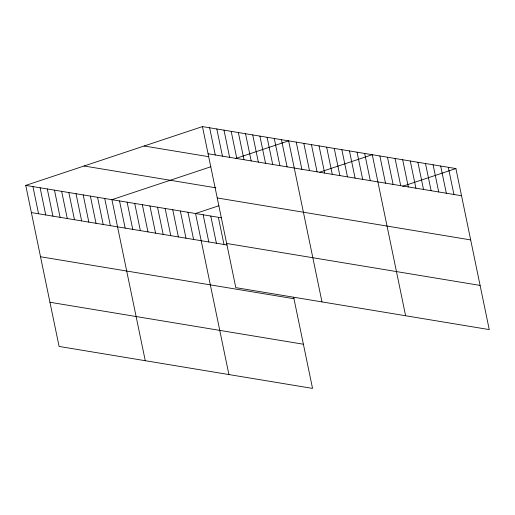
<?xml version="1.0" encoding="UTF-8"?>
<svg xmlns="http://www.w3.org/2000/svg" width="515" height="515" viewBox="0 0 515 515"><rect width="100%" height="100%" fill="white"/><g stroke="black" fill="none" stroke-linecap="round" stroke-linejoin="round"><path stroke-width="0.77" d="M293.666 297.252L312.547 388.407L59.096 346.44L25.75 185.4L202.453 126.593L455.904 168.559L489.25 329.6L235.806 287.634L202.453 126.593M210.79 166.77L111.922 199.672L145.269 360.706M235.419 158.575L288.625 140.865L321.978 301.899M218.881 205.755L195.558 213.519L228.911 374.553M319.783 172.177L372.261 154.712L405.614 315.747M402.691 186.269L455.904 168.559M208.086 153.779L461.53 195.745M144.142 146.003L208.768 156.702M84.061 165.997L215.856 187.821M217.233 197.953L470.678 239.919M25.75 185.4L221.411 217.8M226.658 243.46L480.102 285.426M31.383 212.586L227.038 244.986M40.524 256.76L293.975 298.726M49.949 302.266L303.399 344.232M448.295 167.304L453.927 194.49M440.692 166.042L446.325 193.228M433.089 164.787L438.722 191.973M425.487 163.525L431.119 190.711M417.884 162.264L423.517 189.449M410.281 161.008L415.908 188.194M402.679 159.747L408.305 186.932M395.076 158.491L400.702 185.677M387.473 157.23L393.1 184.415M379.864 155.974L385.497 183.16M364.659 153.451L370.291 180.636M357.056 152.195L362.689 179.381M349.453 150.934L355.086 178.119M341.851 149.678L347.477 176.864M334.248 148.417L339.874 175.602M326.645 147.161L332.272 174.347M319.043 145.899L324.669 173.085M311.433 144.638L317.066 171.823M303.831 143.382L309.464 170.568M296.228 142.121L301.861 169.306M281.447 139.674L287.074 166.86M274.263 138.484L279.896 165.669M267.085 137.299L272.712 164.485M259.901 136.108L265.534 163.294M252.723 134.917L258.35 162.103M245.539 133.733L251.172 160.912M238.361 132.542L243.988 159.727M231.177 131.351L236.81 158.536M223.999 130.16L229.626 157.345M216.815 128.975L222.448 156.161M209.637 127.784L215.264 154.97M218.366 217.298L223.999 244.483M210.764 216.036L216.397 243.222M203.161 214.781L208.794 241.966M187.956 212.257L193.589 239.443M180.353 211.002L185.979 238.188M172.75 209.74L178.377 236.926M165.148 208.485L170.774 235.67M157.545 207.223L163.171 234.409M149.936 205.968L155.569 233.153M142.333 204.706L147.966 231.892M134.73 203.444L140.363 230.63M127.128 202.189L132.761 229.375M119.525 200.927L125.158 228.113M104.738 198.481L110.371 225.667M97.56 197.29L103.187 224.476M90.376 196.106L96.009 223.291M83.198 194.915L88.825 222.1M76.014 193.724L81.647 220.909M68.836 192.533L74.463 219.718M61.652 191.348L67.285 218.534M54.474 190.157L60.101 217.343M47.29 188.966L52.923 216.152M40.112 187.782L45.745 214.967M32.928 186.591L38.561 213.776"/></g></svg>
